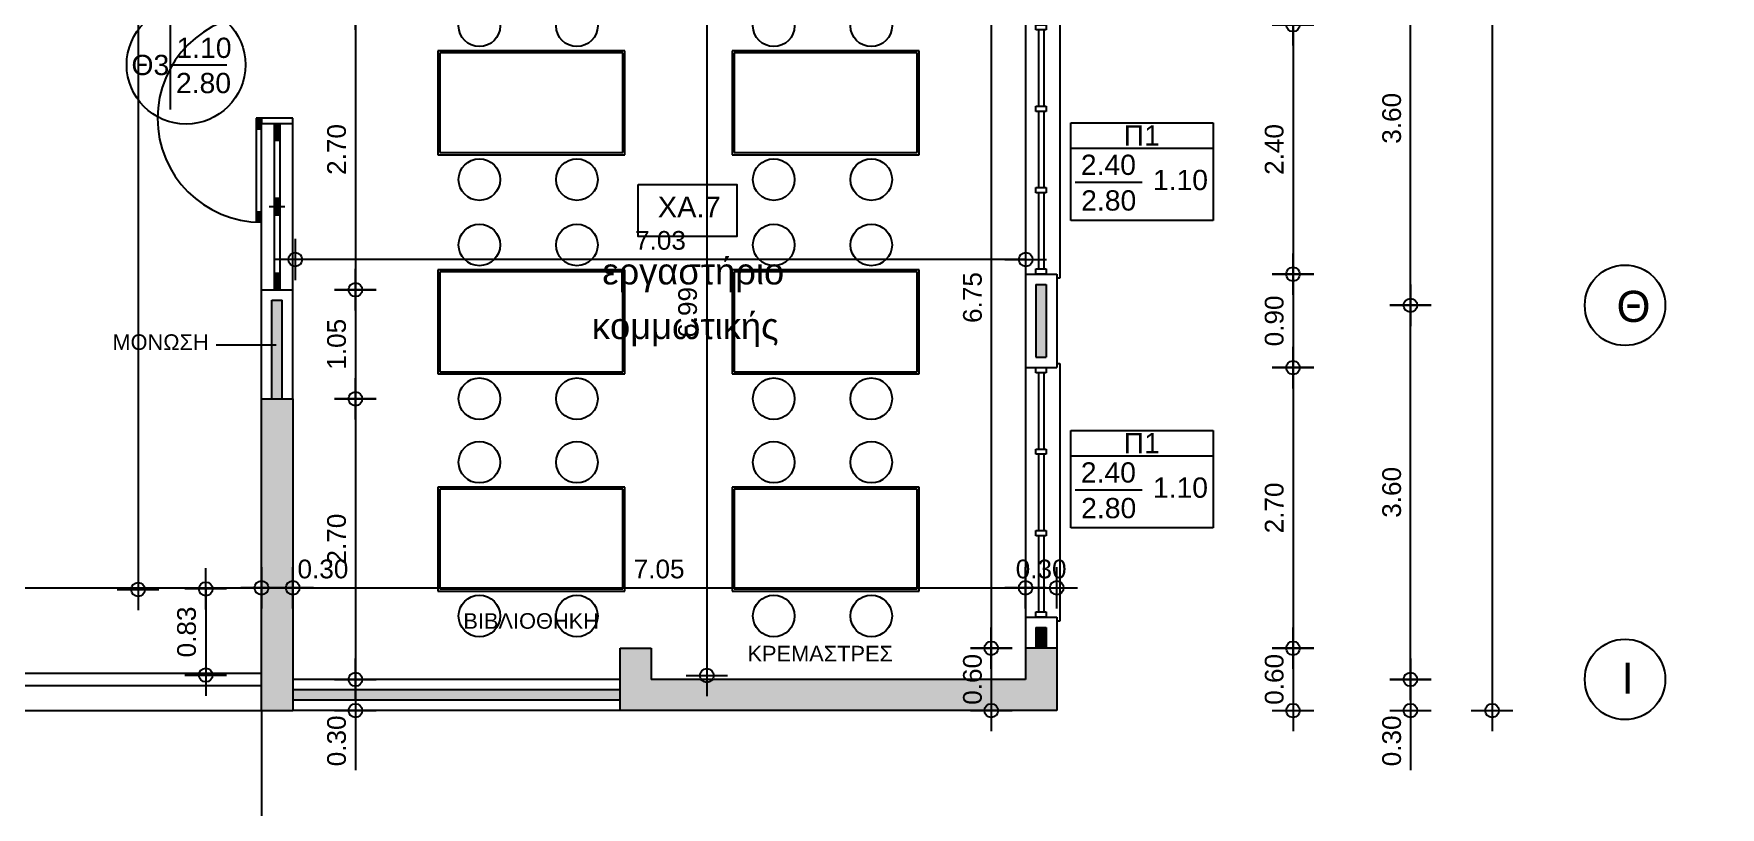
# Model space of a CAD drawing. Header units: metres. Extents: x -11 to 85, y -301 to 135.
# Drawn here: x 37.93 to 54.16, y -128.94 to -121.49 of the extents above; entities that cross this region are included whole.
import ezdxf

# ---------------------------------------------------------------- set-up
doc = ezdxf.new("R2010")
doc.units = ezdxf.units.M
doc.header["$LTSCALE"] = 0.036
doc.header["$PDMODE"] = 2
for name, color, linetype in [('arxitek aorofos', 252, 'Continuous'), ('DIMBLK', 252, 'Continuous'), ('electext', 20, 'Continuous'), ('HLEK_FL001_SYMBOLS', 230, 'Continuous'), ('Parathira', 252, 'Continuous')]:
    doc.layers.add(name, color=color, linetype=linetype)
doc.styles.add('COMU-N', font='arial.ttf')
doc.styles.get("Standard").update_dxf_attribs({"font": 'arial.ttf'})
doc.dimstyles.new('CADWDOT', dxfattribs={"dimscale": 0.1, "dimtxt": 1.8, "dimasz": 0.08, "dimexe": 2, "dimexo": 0, "dimgap": 0.09, "dimtad": 0, "dimrnd": 0.001, "dimzin": 0, "dimdsep": 46, "dimtxsty": 'Standard', "dimblk1": 'ARTDIM', "dimblk2": 'ARTDIM', "dimsah": 1, "dimcen": 0.09, "dimdle": 0.05, "dimse1": 1, "dimse2": 1, "dimadec": 0, "dimazin": 0, "dimtfac": 1, "dimtmove": 0, "dimatfit": 3, "dimldrblk": 'ARTDIM', "dimfxl": 2, "dimtvp": 0.9999, "dimtolj": 1, "dimtzin": 0, "dimarcsym": 0})

# ---------------------------------------------------------------- blocks, each defined once
blk = doc.blocks.new('A$C52D13D70')
at = {"layer": 'Parathira'}
for p, q in [((-0.33, 0.04), (-0.33, -2.44)), ((-0.3, 0.04), (-0.33, 0.04)), ((-0.1, 0), (-0.2, 0)), ((-0.2, 0), (-0.2, -0.05)), ((-0.1, -0.05), (-0.1, 0)), ((0, 0), (0, -2.4)), ((-0.2, -0.05), (-0.1, -0.05)), ((-0.175, -0.05), (-0.175, -0.783)), ((-0.125, -0.05), (-0.125, -0.783)), ((-0.1, -0.783), (-0.2, -0.783)), ((-0.2, -0.783), (-0.2, -0.833)), ((-0.1, -0.833), (-0.1, -0.783)), ((-0.2, -0.833), (-0.1, -0.833)), ((-0.175, -0.833), (-0.175, -1.567)), ((-0.125, -0.833), (-0.125, -1.567)), ((-0.1, -1.567), (-0.2, -1.567)), ((-0.2, -1.567), (-0.2, -1.617)), ((-0.2, -1.617), (-0.1, -1.617)), ((-0.175, -1.617), (-0.175, -2.35)), ((-0.125, -1.617), (-0.125, -2.35)), ((-0.1, -1.617), (-0.1, -1.567)), ((-0.1, -2.35), (-0.2, -2.35)), ((-0.2, -2.35), (-0.2, -2.4)), ((-0.2, -2.4), (-0.1, -2.4)), ((-0.1, -2.4), (-0.1, -2.35)), ((-0.33, -2.44), (-0.3, -2.44))]:
    blk.add_line(p, q, dxfattribs=at)
blk = doc.blocks.new('ARTDIM')
at = {"layer": 'DIMBLK'}
for p, q in [((0, -24.9975), (0, 24.9975)), ((-24.9975, 0), (24.9975, 0))]:
    blk.add_line(p, q, dxfattribs=at)
blk.add_circle((0, 0), 8.25, dxfattribs=at)
blk = doc.blocks.new('*D1058')
at = {"layer": 'arxitek aorofos', "color": 0, "lineweight": -2}
blk.add_line((51.962, -98.615), (51.962, -127.999), dxfattribs=at)
at = {"layer": 'Defpoints', "color": 0, "transparency": 16777216}
for p in [(49.077, -98.607), (49.077, -128.007), (51.962, -128.007)]:
    blk.add_point(p, dxfattribs=at)
at = {"layer": 'arxitek aorofos', "color": 0, "lineweight": -2, "xscale": 0.008, "yscale": 0.008, "zscale": 0.008}
for p, rotation in [((51.962, -98.607), 90), ((51.962, -128.007), 270)]:
    blk.add_blockref('ARTDIM', p, dxfattribs=dict(at, rotation=rotation))
at = {"layer": 'arxitek aorofos', "color": 0, "insert": (51.782, -113.307), "char_height": 0.18, "attachment_point": 5, "rotation": 90}
blk.add_mtext('\\A1;29.40', dxfattribs=at)
blk = doc.blocks.new('*D1059')
at = {"layer": 'arxitek aorofos', "color": 0, "lineweight": -2}
for p, q in [((51.177, -127.715), (51.177, -127.999)), ((51.177, -128.007), (51.177, -128.582))]:
    blk.add_line(p, q, dxfattribs=at)
at = {"layer": 'Defpoints', "color": 0, "transparency": 16777216}
for p in [(49.077, -127.707), (49.077, -128.007), (51.177, -128.007)]:
    blk.add_point(p, dxfattribs=at)
at = {"layer": 'arxitek aorofos', "color": 0, "lineweight": -2, "xscale": 0.008, "yscale": 0.008, "zscale": 0.008}
for p, rotation in [((51.177, -127.707), 90), ((51.177, -128.007), 270)]:
    blk.add_blockref('ARTDIM', p, dxfattribs=dict(at, rotation=rotation))
at = {"layer": 'arxitek aorofos', "color": 0, "insert": (50.997, -128.299), "char_height": 0.18, "attachment_point": 5, "rotation": 90}
blk.add_mtext('\\A1;0.30', dxfattribs=at)
blk = doc.blocks.new('*D1060')
at = {"layer": 'arxitek aorofos', "color": 0, "lineweight": -2}
blk.add_line((51.177, -127.699), (51.177, -124.115), dxfattribs=at)
at = {"layer": 'Defpoints', "color": 0, "transparency": 16777216}
for p in [(51.177, -124.107), (54.157, -124.107), (49.077, -127.707)]:
    blk.add_point(p, dxfattribs=at)
at = {"layer": 'arxitek aorofos', "color": 0, "lineweight": -2, "xscale": 0.008, "yscale": 0.008, "zscale": 0.008}
for p, rotation in [((51.177, -124.107), 90), ((51.177, -127.707), 270)]:
    blk.add_blockref('ARTDIM', p, dxfattribs=dict(at, rotation=rotation))
at = {"layer": 'arxitek aorofos', "color": 0, "insert": (50.997, -125.907), "char_height": 0.18, "attachment_point": 5, "rotation": 90}
blk.add_mtext('\\A1;3.60', dxfattribs=at)
blk = doc.blocks.new('*D1061')
at = {"layer": 'arxitek aorofos', "color": 0, "lineweight": -2}
blk.add_line((51.177, -124.099), (51.177, -120.515), dxfattribs=at)
at = {"layer": 'Defpoints', "color": 0, "transparency": 16777216}
for p in [(51.177, -120.507), (54.157, -120.507), (54.157, -124.107)]:
    blk.add_point(p, dxfattribs=at)
at = {"layer": 'arxitek aorofos', "color": 0, "lineweight": -2, "xscale": 0.008, "yscale": 0.008, "zscale": 0.008}
for p, rotation in [((51.177, -120.507), 90), ((51.177, -124.107), 270)]:
    blk.add_blockref('ARTDIM', p, dxfattribs=dict(at, rotation=rotation))
at = {"layer": 'arxitek aorofos', "color": 0, "insert": (50.997, -122.307), "char_height": 0.18, "attachment_point": 5, "rotation": 90}
blk.add_mtext('\\A1;3.60', dxfattribs=at)
blk = doc.blocks.new('*D1081')
at = {"layer": 'arxitek aorofos', "color": 0, "lineweight": -2}
blk.add_line((50.047, -119.615), (50.047, -121.399), dxfattribs=at)
at = {"layer": 'Defpoints', "color": 0, "transparency": 16777216}
for p in [(49.077, -119.607), (49.077, -121.407), (50.047, -121.407)]:
    blk.add_point(p, dxfattribs=at)
at = {"layer": 'arxitek aorofos', "color": 0, "lineweight": -2, "xscale": 0.008, "yscale": 0.008, "zscale": 0.008}
for p, rotation in [((50.047, -119.607), 90), ((50.047, -121.407), 270)]:
    blk.add_blockref('ARTDIM', p, dxfattribs=dict(at, rotation=rotation))
at = {"layer": 'arxitek aorofos', "color": 0, "insert": (49.867, -120.507), "char_height": 0.18, "attachment_point": 5, "rotation": 90}
blk.add_mtext('\\A1;1.80', dxfattribs=at)
blk = doc.blocks.new('*D1082')
at = {"layer": 'arxitek aorofos', "color": 0, "lineweight": -2}
blk.add_line((50.047, -121.415), (50.047, -123.799), dxfattribs=at)
at = {"layer": 'Defpoints', "color": 0, "transparency": 16777216}
for p in [(49.077, -121.407), (49.077, -123.807), (50.047, -123.807)]:
    blk.add_point(p, dxfattribs=at)
at = {"layer": 'arxitek aorofos', "color": 0, "lineweight": -2, "xscale": 0.008, "yscale": 0.008, "zscale": 0.008}
for p, rotation in [((50.047, -121.407), 90), ((50.047, -123.807), 270)]:
    blk.add_blockref('ARTDIM', p, dxfattribs=dict(at, rotation=rotation))
at = {"layer": 'arxitek aorofos', "color": 0, "insert": (49.867, -122.607), "char_height": 0.18, "attachment_point": 5, "rotation": 90}
blk.add_mtext('\\A1;2.40', dxfattribs=at)
blk = doc.blocks.new('*D1083')
at = {"layer": 'arxitek aorofos', "color": 0, "lineweight": -2}
blk.add_line((50.047, -123.815), (50.047, -124.699), dxfattribs=at)
at = {"layer": 'Defpoints', "color": 0, "transparency": 16777216}
for p in [(49.077, -123.807), (49.077, -124.707), (50.047, -124.707)]:
    blk.add_point(p, dxfattribs=at)
at = {"layer": 'arxitek aorofos', "color": 0, "lineweight": -2, "xscale": 0.008, "yscale": 0.008, "zscale": 0.008}
for p, rotation in [((50.047, -123.807), 90), ((50.047, -124.707), 270)]:
    blk.add_blockref('ARTDIM', p, dxfattribs=dict(at, rotation=rotation))
at = {"layer": 'arxitek aorofos', "color": 0, "insert": (49.867, -124.257), "char_height": 0.18, "attachment_point": 5, "rotation": 90}
blk.add_mtext('\\A1;0.90', dxfattribs=at)
blk = doc.blocks.new('*D1084')
at = {"layer": 'arxitek aorofos', "color": 0, "lineweight": -2}
blk.add_line((50.047, -124.715), (50.047, -127.399), dxfattribs=at)
at = {"layer": 'Defpoints', "color": 0, "transparency": 16777216}
for p in [(49.077, -124.707), (49.077, -127.407), (50.047, -127.407)]:
    blk.add_point(p, dxfattribs=at)
at = {"layer": 'arxitek aorofos', "color": 0, "lineweight": -2, "xscale": 0.008, "yscale": 0.008, "zscale": 0.008}
for p, rotation in [((50.047, -124.707), 90), ((50.047, -127.407), 270)]:
    blk.add_blockref('ARTDIM', p, dxfattribs=dict(at, rotation=rotation))
at = {"layer": 'arxitek aorofos', "color": 0, "insert": (49.867, -126.057), "char_height": 0.18, "attachment_point": 5, "rotation": 90}
blk.add_mtext('\\A1;2.70', dxfattribs=at)
blk = doc.blocks.new('*D1085')
at = {"layer": 'arxitek aorofos', "color": 0, "lineweight": -2}
blk.add_line((50.047, -127.415), (50.047, -127.999), dxfattribs=at)
at = {"layer": 'Defpoints', "color": 0, "transparency": 16777216}
for p in [(49.077, -127.407), (49.077, -128.007), (50.047, -128.007)]:
    blk.add_point(p, dxfattribs=at)
at = {"layer": 'arxitek aorofos', "color": 0, "lineweight": -2, "xscale": 0.008, "yscale": 0.008, "zscale": 0.008}
for p, rotation in [((50.047, -127.407), 90), ((50.047, -128.007), 270)]:
    blk.add_blockref('ARTDIM', p, dxfattribs=dict(at, rotation=rotation))
at = {"layer": 'arxitek aorofos', "color": 0, "insert": (49.867, -127.707), "char_height": 0.18, "attachment_point": 5, "rotation": 90}
blk.add_mtext('\\A1;0.60', dxfattribs=at)
blk = doc.blocks.new('*D1109')
at = {"layer": 'arxitek aorofos', "color": 0, "lineweight": -2}
blk.add_line((22.432, -126.826), (40.116, -126.826), dxfattribs=at)
at = {"layer": 'Defpoints', "color": 0, "transparency": 16777216}
for p in [(22.424, -126.826), (40.124, -126.826), (40.124, -126.826)]:
    blk.add_point(p, dxfattribs=at)
at = {"layer": 'arxitek aorofos', "color": 0, "lineweight": -2, "xscale": 0.008, "yscale": 0.008, "zscale": 0.008, "rotation": 180}
blk.add_blockref('ARTDIM', (22.424, -126.826), dxfattribs=at)
at = {"layer": 'arxitek aorofos', "color": 0, "lineweight": -2, "xscale": 0.008, "yscale": 0.008, "zscale": 0.008}
blk.add_blockref('ARTDIM', (40.124, -126.826), dxfattribs=at)
at = {"layer": 'arxitek aorofos', "color": 0, "insert": (31.274, -126.646), "char_height": 0.18, "attachment_point": 5}
blk.add_mtext('\\A1;17.70', dxfattribs=at)
blk = doc.blocks.new('*D1110')
at = {"layer": 'arxitek aorofos', "color": 0, "lineweight": -2}
for p, q in [((40.132, -126.826), (40.416, -126.826)), ((40.424, -126.826), (40.998, -126.826))]:
    blk.add_line(p, q, dxfattribs=at)
at = {"layer": 'Defpoints', "color": 0, "transparency": 16777216}
for p in [(40.124, -125.007), (40.424, -125.007), (40.424, -126.826)]:
    blk.add_point(p, dxfattribs=at)
at = {"layer": 'arxitek aorofos', "color": 0, "lineweight": -2, "xscale": 0.008, "yscale": 0.008, "zscale": 0.008, "rotation": 180}
blk.add_blockref('ARTDIM', (40.124, -126.826), dxfattribs=at)
at = {"layer": 'arxitek aorofos', "color": 0, "lineweight": -2, "xscale": 0.008, "yscale": 0.008, "zscale": 0.008}
blk.add_blockref('ARTDIM', (40.424, -126.826), dxfattribs=at)
at = {"layer": 'arxitek aorofos', "color": 0, "insert": (40.715, -126.646), "char_height": 0.18, "attachment_point": 5}
blk.add_mtext('\\A1;0.30', dxfattribs=at)
blk = doc.blocks.new('*D1111')
at = {"layer": 'arxitek aorofos', "color": 0, "lineweight": -2}
blk.add_line((40.432, -126.826), (47.466, -126.826), dxfattribs=at)
at = {"layer": 'Defpoints', "color": 0, "transparency": 16777216}
for p in [(47.474, -126.826), (40.424, -127.707), (47.474, -127.707)]:
    blk.add_point(p, dxfattribs=at)
at = {"layer": 'arxitek aorofos', "color": 0, "lineweight": -2, "xscale": 0.008, "yscale": 0.008, "zscale": 0.008, "rotation": 180}
blk.add_blockref('ARTDIM', (40.424, -126.826), dxfattribs=at)
at = {"layer": 'arxitek aorofos', "color": 0, "lineweight": -2, "xscale": 0.008, "yscale": 0.008, "zscale": 0.008}
blk.add_blockref('ARTDIM', (47.474, -126.826), dxfattribs=at)
at = {"layer": 'arxitek aorofos', "color": 0, "insert": (43.949, -126.646), "char_height": 0.18, "attachment_point": 5}
blk.add_mtext('\\A1;7.05', dxfattribs=at)
blk = doc.blocks.new('*D1112')
at = {"layer": 'arxitek aorofos', "color": 0, "lineweight": -2}
blk.add_line((47.482, -126.826), (47.766, -126.826), dxfattribs=at)
at = {"layer": 'Defpoints', "color": 0, "transparency": 16777216}
for p in [(47.774, -126.826), (47.474, -127.707), (47.774, -127.707)]:
    blk.add_point(p, dxfattribs=at)
at = {"layer": 'arxitek aorofos', "color": 0, "lineweight": -2, "xscale": 0.008, "yscale": 0.008, "zscale": 0.008, "rotation": 180}
blk.add_blockref('ARTDIM', (47.474, -126.826), dxfattribs=at)
at = {"layer": 'arxitek aorofos', "color": 0, "lineweight": -2, "xscale": 0.008, "yscale": 0.008, "zscale": 0.008}
blk.add_blockref('ARTDIM', (47.774, -126.826), dxfattribs=at)
at = {"layer": 'arxitek aorofos', "color": 0, "insert": (47.624, -126.646), "char_height": 0.18, "attachment_point": 5}
blk.add_mtext('\\A1;0.30', dxfattribs=at)
blk = doc.blocks.new('*D1132')
at = {"layer": 'arxitek aorofos', "color": 0, "lineweight": -2}
blk.add_line((47.144, -120.665), (47.144, -127.399), dxfattribs=at)
at = {"layer": 'Defpoints', "color": 0, "transparency": 16777216}
for p in [(47.486, -120.657), (47.144, -127.407), (47.486, -127.407)]:
    blk.add_point(p, dxfattribs=at)
at = {"layer": 'arxitek aorofos', "color": 0, "lineweight": -2, "xscale": 0.008, "yscale": 0.008, "zscale": 0.008}
for p, rotation in [((47.144, -120.657), 90), ((47.144, -127.407), 270)]:
    blk.add_blockref('ARTDIM', p, dxfattribs=dict(at, rotation=rotation))
at = {"layer": 'arxitek aorofos', "color": 0, "insert": (46.964, -124.032), "char_height": 0.18, "attachment_point": 5, "rotation": 90}
blk.add_mtext('\\A1;6.75', dxfattribs=at)
blk = doc.blocks.new('*D1133')
at = {"layer": 'arxitek aorofos', "color": 0, "lineweight": -2}
blk.add_line((47.144, -127.415), (47.144, -127.999), dxfattribs=at)
at = {"layer": 'Defpoints', "color": 0, "transparency": 16777216}
for p in [(47.486, -127.407), (47.144, -128.007), (47.486, -128.007)]:
    blk.add_point(p, dxfattribs=at)
at = {"layer": 'arxitek aorofos', "color": 0, "lineweight": -2, "xscale": 0.008, "yscale": 0.008, "zscale": 0.008}
for p, rotation in [((47.144, -127.407), 90), ((47.144, -128.007), 270)]:
    blk.add_blockref('ARTDIM', p, dxfattribs=dict(at, rotation=rotation))
at = {"layer": 'arxitek aorofos', "color": 0, "insert": (46.964, -127.707), "char_height": 0.18, "attachment_point": 5, "rotation": 90}
blk.add_mtext('\\A1;0.60', dxfattribs=at)
blk = doc.blocks.new('*D1170')
at = {"layer": 'arxitek aorofos', "color": 0, "lineweight": -2}
blk.add_line((41.027, -121.265), (41.027, -123.949), dxfattribs=at)
at = {"layer": 'Defpoints', "color": 0, "transparency": 16777216}
for p in [(39.331, -121.257), (39.331, -123.957), (41.027, -123.957)]:
    blk.add_point(p, dxfattribs=at)
at = {"layer": 'arxitek aorofos', "color": 0, "lineweight": -2, "xscale": 0.008, "yscale": 0.008, "zscale": 0.008}
for p, rotation in [((41.027, -121.257), 90), ((41.027, -123.957), 270)]:
    blk.add_blockref('ARTDIM', p, dxfattribs=dict(at, rotation=rotation))
at = {"layer": 'arxitek aorofos', "color": 0, "insert": (40.847, -122.607), "char_height": 0.18, "attachment_point": 5, "rotation": 90}
blk.add_mtext('\\A1;2.70', dxfattribs=at)
blk = doc.blocks.new('*D1171')
at = {"layer": 'arxitek aorofos', "color": 0, "lineweight": -2}
blk.add_line((41.027, -123.965), (41.027, -124.999), dxfattribs=at)
at = {"layer": 'Defpoints', "color": 0, "transparency": 16777216}
for p in [(39.331, -123.957), (39.331, -125.007), (41.027, -125.007)]:
    blk.add_point(p, dxfattribs=at)
at = {"layer": 'arxitek aorofos', "color": 0, "lineweight": -2, "xscale": 0.008, "yscale": 0.008, "zscale": 0.008}
for p, rotation in [((41.027, -123.957), 90), ((41.027, -125.007), 270)]:
    blk.add_blockref('ARTDIM', p, dxfattribs=dict(at, rotation=rotation))
at = {"layer": 'arxitek aorofos', "color": 0, "insert": (40.847, -124.482), "char_height": 0.18, "attachment_point": 5, "rotation": 90}
blk.add_mtext('\\A1;1.05', dxfattribs=at)
blk = doc.blocks.new('*D1172')
at = {"layer": 'arxitek aorofos', "color": 0, "lineweight": -2}
blk.add_line((41.027, -125.015), (41.027, -127.699), dxfattribs=at)
at = {"layer": 'Defpoints', "color": 0, "transparency": 16777216}
for p in [(39.331, -125.007), (39.331, -127.707), (41.027, -127.707)]:
    blk.add_point(p, dxfattribs=at)
at = {"layer": 'arxitek aorofos', "color": 0, "lineweight": -2, "xscale": 0.008, "yscale": 0.008, "zscale": 0.008}
for p, rotation in [((41.027, -125.007), 90), ((41.027, -127.707), 270)]:
    blk.add_blockref('ARTDIM', p, dxfattribs=dict(at, rotation=rotation))
at = {"layer": 'arxitek aorofos', "color": 0, "insert": (40.847, -126.357), "char_height": 0.18, "attachment_point": 5, "rotation": 90}
blk.add_mtext('\\A1;2.70', dxfattribs=at)
blk = doc.blocks.new('*D1173')
at = {"layer": 'arxitek aorofos', "color": 0, "lineweight": -2}
for p, q in [((41.027, -127.715), (41.027, -127.999)), ((41.027, -128.007), (41.027, -128.582))]:
    blk.add_line(p, q, dxfattribs=at)
at = {"layer": 'Defpoints', "color": 0, "transparency": 16777216}
for p in [(39.331, -127.707), (39.331, -128.007), (41.027, -128.007)]:
    blk.add_point(p, dxfattribs=at)
at = {"layer": 'arxitek aorofos', "color": 0, "lineweight": -2, "xscale": 0.008, "yscale": 0.008, "zscale": 0.008}
for p, rotation in [((41.027, -127.707), 90), ((41.027, -128.007), 270)]:
    blk.add_blockref('ARTDIM', p, dxfattribs=dict(at, rotation=rotation))
at = {"layer": 'arxitek aorofos', "color": 0, "insert": (40.847, -128.299), "char_height": 0.18, "attachment_point": 5, "rotation": 90}
blk.add_mtext('\\A1;0.30', dxfattribs=at)
blk = doc.blocks.new('*D1184')
at = {"layer": 'arxitek aorofos', "color": 0, "lineweight": -2}
blk.add_line((40.132, -131.38), (47.766, -131.38), dxfattribs=at)
at = {"layer": 'Defpoints', "color": 0, "transparency": 16777216}
for p in [(40.124, -128.007), (47.774, -128.007), (47.774, -131.38)]:
    blk.add_point(p, dxfattribs=at)
at = {"layer": 'arxitek aorofos', "color": 0, "lineweight": -2, "xscale": 0.008, "yscale": 0.008, "zscale": 0.008, "rotation": 180}
blk.add_blockref('ARTDIM', (40.124, -131.38), dxfattribs=at)
at = {"layer": 'arxitek aorofos', "color": 0, "lineweight": -2, "xscale": 0.008, "yscale": 0.008, "zscale": 0.008}
blk.add_blockref('ARTDIM', (47.774, -131.38), dxfattribs=at)
at = {"layer": 'arxitek aorofos', "color": 0, "insert": (43.949, -131.2), "char_height": 0.18, "attachment_point": 5}
blk.add_mtext('\\A1;7.65', dxfattribs=at)
blk = doc.blocks.new('thranio erga 1')
at = {"layer": 'arxitek aorofos'}
for p, q in [((-7.081, 47.261), (-8.081, 47.261)), ((-8.081, 47.261), (-8.081, 45.461)), ((-7.101, 47.241), (-8.061, 47.241)), ((-8.061, 47.241), (-8.061, 45.481)), ((-7.101, 45.481), (-7.101, 47.241)), ((-7.081, 45.461), (-7.081, 47.261)), ((-8.081, 45.461), (-7.081, 45.461)), ((-8.061, 45.481), (-7.101, 45.481))]:
    blk.add_line(p, q, dxfattribs=at)
for centre in [(-8.321, 46.799), (-6.841, 46.799), (-8.321, 45.861), (-6.841, 45.861)]:
    blk.add_circle(centre, 0.2, dxfattribs=at)
blk = doc.blocks.new('*D1895')
at = {"layer": 'Defpoints', "color": 0, "transparency": 16777216}
for p in [(43.994, -120.68), (43.994, -127.67), (44.408, -127.67)]:
    blk.add_point(p, dxfattribs=at)
at = {"layer": 'HLEK_FL001_SYMBOLS', "color": 0, "lineweight": -2, "transparency": 16777216}
blk.add_line((44.408, -120.688), (44.408, -127.662), dxfattribs=at)
at = {"layer": 'HLEK_FL001_SYMBOLS', "color": 0, "lineweight": -2, "transparency": 16777216, "xscale": 0.008, "yscale": 0.008, "zscale": 0.008}
for p, rotation in [((44.408, -120.68), 90), ((44.408, -127.67), 270)]:
    blk.add_blockref('ARTDIM', p, dxfattribs=dict(at, rotation=rotation))
at = {"layer": 'HLEK_FL001_SYMBOLS', "color": 0, "transparency": 16777216, "insert": (44.224, -124.175), "char_height": 0.18, "attachment_point": 5, "rotation": 90}
blk.add_mtext('\\A1;6.99', dxfattribs=at)
blk = doc.blocks.new('*D1896')
at = {"layer": 'Defpoints', "color": 0, "transparency": 16777216}
for p in [(40.449, -122.872), (47.476, -122.872), (40.449, -123.666)]:
    blk.add_point(p, dxfattribs=at)
at = {"layer": 'HLEK_FL001_SYMBOLS', "color": 0, "lineweight": -2, "transparency": 16777216}
blk.add_line((47.468, -123.666), (40.457, -123.666), dxfattribs=at)
at = {"layer": 'HLEK_FL001_SYMBOLS', "color": 0, "lineweight": -2, "transparency": 16777216, "xscale": 0.008, "yscale": 0.008, "zscale": 0.008, "rotation": 180}
blk.add_blockref('ARTDIM', (40.449, -123.666), dxfattribs=at)
at = {"layer": 'HLEK_FL001_SYMBOLS', "color": 0, "lineweight": -2, "transparency": 16777216, "xscale": 0.008, "yscale": 0.008, "zscale": 0.008}
blk.add_blockref('ARTDIM', (47.476, -123.666), dxfattribs=at)
at = {"layer": 'HLEK_FL001_SYMBOLS', "color": 0, "transparency": 16777216, "insert": (43.962, -123.483), "char_height": 0.18, "attachment_point": 5}
blk.add_mtext('\\A1;7.03', dxfattribs=at)
blk = doc.blocks.new('*D1898')
at = {"layer": 'Defpoints', "color": 0, "transparency": 16777216}
for p in [(38.378, -106.429), (38.378, -126.842), (38.937, -126.842)]:
    blk.add_point(p, dxfattribs=at)
at = {"layer": 'HLEK_FL001_SYMBOLS', "color": 0, "lineweight": -2, "transparency": 16777216}
blk.add_line((38.937, -106.437), (38.937, -126.834), dxfattribs=at)
at = {"layer": 'HLEK_FL001_SYMBOLS', "color": 0, "lineweight": -2, "transparency": 16777216, "xscale": 0.008, "yscale": 0.008, "zscale": 0.008}
for p, rotation in [((38.937, -106.429), 90), ((38.937, -126.842), 270)]:
    blk.add_blockref('ARTDIM', p, dxfattribs=dict(at, rotation=rotation))
at = {"layer": 'HLEK_FL001_SYMBOLS', "color": 0, "transparency": 16777216, "insert": (38.753, -116.636), "char_height": 0.18, "attachment_point": 5, "rotation": 90}
blk.add_mtext('\\A1;20.41', dxfattribs=at)
blk = doc.blocks.new('*D1899')
at = {"layer": 'Defpoints', "color": 0, "transparency": 16777216}
for p in [(38.896, -126.836), (38.896, -127.666), (39.588, -127.666)]:
    blk.add_point(p, dxfattribs=at)
at = {"layer": 'HLEK_FL001_SYMBOLS', "color": 0, "lineweight": -2, "transparency": 16777216}
blk.add_line((39.588, -126.844), (39.588, -127.658), dxfattribs=at)
at = {"layer": 'HLEK_FL001_SYMBOLS', "color": 0, "lineweight": -2, "transparency": 16777216, "xscale": 0.008, "yscale": 0.008, "zscale": 0.008}
for p, rotation in [((39.588, -126.836), 90), ((39.588, -127.666), 270)]:
    blk.add_blockref('ARTDIM', p, dxfattribs=dict(at, rotation=rotation))
at = {"layer": 'HLEK_FL001_SYMBOLS', "color": 0, "transparency": 16777216, "insert": (39.404, -127.251), "char_height": 0.18, "attachment_point": 5, "rotation": 90}
blk.add_mtext('\\A1;0.83', dxfattribs=at)
blk = doc.blocks.new('*D1901')
at = {"layer": 'Defpoints', "color": 0, "transparency": 16777216}
for p in [(22.474, -125.823), (40.084, -125.823), (40.084, -130.756)]:
    blk.add_point(p, dxfattribs=at)
at = {"layer": 'HLEK_FL001_SYMBOLS', "color": 0, "lineweight": -2, "transparency": 16777216}
blk.add_line((22.482, -130.756), (40.076, -130.756), dxfattribs=at)
at = {"layer": 'HLEK_FL001_SYMBOLS', "color": 0, "lineweight": -2, "transparency": 16777216, "xscale": 0.008, "yscale": 0.008, "zscale": 0.008, "rotation": 180}
blk.add_blockref('ARTDIM', (22.474, -130.756), dxfattribs=at)
at = {"layer": 'HLEK_FL001_SYMBOLS', "color": 0, "lineweight": -2, "transparency": 16777216, "xscale": 0.008, "yscale": 0.008, "zscale": 0.008}
blk.add_blockref('ARTDIM', (40.084, -130.756), dxfattribs=at)
at = {"layer": 'HLEK_FL001_SYMBOLS', "color": 0, "transparency": 16777216, "insert": (31.279, -130.572), "char_height": 0.18, "attachment_point": 5}
blk.add_mtext('\\A1;17.61', dxfattribs=at)

msp = doc.modelspace()

# ---------------------------------------------------------------- hatches: boundary and pattern name
at = {"layer": 'arxitek aorofos'}
for points in [[(47.674, -123.907), (47.574, -123.907), (47.574, -124.607), (47.674, -124.607)], [(40.324, -124.057), (40.224, -124.057), (40.224, -125.007), (40.324, -125.007)], [(40.124, -128.007), (40.424, -128.007), (40.424, -125.007), (40.124, -125.007)], [(47.674, -127.207), (47.574, -127.207), (47.574, -127.407), (47.674, -127.407)], [(47.774, -128.007), (47.774, -127.407), (47.474, -127.407), (47.474, -127.707), (43.874, -127.707), (43.874, -127.407), (43.574, -127.407), (43.574, -128.007)], [(43.574, -127.907), (43.574, -127.807), (40.424, -127.807), (40.424, -127.907)]]:
    msp.add_hatch(color=256, dxfattribs=at).paths.add_polyline_path(points)

# ---------------------------------------------------------------- linework, layer by layer
for p, q in [((39.245, -121.363), (39.245, -122.221)), ((39.245, -121.792), (39.791, -121.792)), ((40.074, -122.307), (40.074, -123.306)), ((40.124, -122.307), (40.074, -122.307)), ((40.084, -122.307), (40.084, -122.407)), ((40.094, -122.307), (40.094, -122.407)), ((40.094, -122.317), (40.124, -122.317)), ((40.104, -122.307), (40.104, -122.407)), ((40.114, -122.307), (40.114, -122.407)), ((40.124, -123.957), (40.124, -122.307)), ((40.124, -122.307), (40.124, -122.357)), ((40.424, -122.307), (40.124, -122.307)), ((40.424, -122.357), (40.424, -122.307)), ((40.074, -122.407), (40.124, -122.407)), ((40.124, -122.357), (40.424, -122.357)), ((40.124, -122.357), (40.424, -122.357)), ((40.124, -122.357), (40.424, -122.357)), ((40.249, -123.957), (40.249, -122.357)), ((40.249, -122.357), (40.299, -122.357)), ((40.259, -122.517), (40.259, -122.357)), ((40.269, -122.517), (40.269, -122.357)), ((40.279, -122.517), (40.279, -122.357)), ((40.289, -122.517), (40.289, -122.357)), ((40.299, -122.357), (40.299, -123.957)), ((40.424, -123.957), (40.424, -122.357)), ((47.911, -123.289), (47.911, -122.351)), ((47.911, -122.351), (49.278, -122.351)), ((49.278, -122.351), (49.278, -123.289)), ((40.249, -122.517), (40.299, -122.517)), ((49.278, -122.597), (47.911, -122.597)), ((47.95, -122.922), (48.595, -122.922)), ((40.249, -123.077), (40.299, -123.077)), ((40.259, -123.237), (40.259, -123.077)), ((40.269, -123.237), (40.269, -123.077)), ((40.279, -123.237), (40.279, -123.077)), ((40.289, -123.237), (40.289, -123.077)), ((40.074, -123.207), (40.124, -123.207)), ((40.084, -123.207), (40.084, -123.307)), ((40.094, -123.207), (40.094, -123.307)), ((40.104, -123.207), (40.104, -123.307)), ((40.114, -123.207), (40.114, -123.307)), ((40.199, -123.157), (40.349, -123.157)), ((40.249, -123.237), (40.299, -123.237)), ((49.278, -123.289), (47.911, -123.289)), ((40.249, -123.797), (40.299, -123.797)), ((40.259, -123.957), (40.259, -123.797)), ((40.269, -123.957), (40.269, -123.797)), ((40.279, -123.957), (40.279, -123.797)), ((40.289, -123.957), (40.289, -123.797)), ((47.474, -123.807), (47.474, -124.707)), ((47.474, -123.807), (47.774, -123.807)), ((47.574, -123.907), (47.674, -123.907)), ((47.574, -123.907), (47.574, -124.607)), ((47.674, -123.907), (47.674, -124.607)), ((47.774, -123.807), (47.774, -124.707)), ((40.124, -125.007), (40.124, -123.957)), ((40.124, -123.957), (40.424, -123.957)), ((40.224, -124.057), (40.324, -124.057)), ((40.224, -125.007), (40.224, -124.057)), ((40.324, -125.007), (40.324, -124.057)), ((40.424, -125.007), (40.424, -123.957)), ((40.266, -124.49), (39.688, -124.49)), ((47.474, -124.707), (47.774, -124.707)), ((47.574, -124.607), (47.674, -124.607)), ((40.124, -125.007), (40.424, -125.007)), ((40.124, -128.007), (40.124, -125.007)), ((40.424, -125.007), (40.424, -128.007)), ((47.911, -126.25), (47.911, -125.312)), ((47.911, -125.312), (49.278, -125.312)), ((49.278, -125.312), (49.278, -126.25)), ((49.278, -125.558), (47.911, -125.558)), ((47.95, -125.883), (48.595, -125.883)), ((49.278, -126.25), (47.911, -126.25)), ((47.474, -127.107), (47.774, -127.107)), ((47.474, -127.107), (47.474, -127.407)), ((47.774, -127.107), (47.774, -127.407)), ((47.574, -127.207), (47.674, -127.207)), ((47.574, -127.207), (47.574, -127.407)), ((47.674, -127.207), (47.674, -127.407)), ((43.574, -128.007), (43.574, -127.407)), ((43.574, -127.407), (43.874, -127.407)), ((43.874, -127.407), (43.874, -127.707)), ((47.774, -127.407), (47.474, -127.407)), ((47.474, -127.407), (47.474, -127.707)), ((47.774, -127.407), (47.774, -128.007)), ((36.974, -127.647), (40.124, -127.647)), ((36.974, -127.767), (40.124, -127.767)), ((43.574, -127.707), (40.424, -127.707)), ((43.574, -127.807), (40.424, -127.807)), ((47.474, -127.707), (43.874, -127.707)), ((36.974, -128.007), (40.124, -128.007)), ((40.124, -128.007), (40.424, -128.007)), ((40.124, -128.007), (40.124, -129.807)), ((43.574, -127.907), (40.424, -127.907)), ((43.574, -128.007), (40.424, -128.007)), ((47.774, -128.007), (43.574, -128.007))]:
    msp.add_line(p, q, dxfattribs=at)
for centre, radius in [((39.398, -121.792), 0.571), ((53.241, -124.107), 0.387), ((53.241, -127.707), 0.387)]:
    msp.add_circle(centre, radius, dxfattribs=at)
msp.add_arc((40.124, -122.307), 1, 90, 270, dxfattribs=at)
at = {"layer": 'electext'}
msp.add_lwpolyline([(43.749, -122.945), (44.698, -122.945), (44.698, -123.446), (43.749, -123.446)], close=True, dxfattribs=at)

# ---------------------------------------------------------------- block references
at = {"layer": 'arxitek aorofos', "rotation": 270}
for p in [(-3.641, -129.738), (-0.809, -129.738), (-3.641, -131.847), (-0.809, -131.847), (-3.641, -133.938), (-0.809, -133.938)]:
    msp.add_blockref('thranio erga 1', p, dxfattribs=at)
at = {"layer": 'arxitek aorofos', "xscale": -1}
for p in [(47.474, -121.407), (47.474, -124.707)]:
    msp.add_blockref('A$C52D13D70', p, dxfattribs=at)

# ---------------------------------------------------------------- texts
at = {"layer": 'arxitek aorofos', "style": 'COMU-N'}
for s, height, p in [('1.10', 0.195, (39.306, -121.726)), ('Θ3', 0.195, (38.873, -121.891)), ('2.80', 0.195, (39.301, -122.065)), ('Π1', 0.195, (48.418, -122.569)), ('2.40', 0.195, (48.006, -122.852)), ('1.10', 0.195, (48.699, -122.998)), ('2.80', 0.195, (48.009, -123.195)), ('εργαστήριο', 0.25, (43.403, -123.906)), ('Θ', 0.3, (53.16, -124.267)), ('κομμωτικής', 0.25, (43.302, -124.432)), ('ΜΟΝΩΣΗ', 0.15, (38.69, -124.536)), ('Π1', 0.195, (48.418, -125.53)), ('2.40', 0.195, (48.006, -125.813)), ('1.10', 0.195, (48.699, -125.959)), ('2.80', 0.195, (48.009, -126.156)), ('Ι', 0.3, (53.208, -127.846))]:
    msp.add_text(s, height=height, dxfattribs=at).set_placement(p)
at = {"layer": 'arxitek aorofos', "linetype": 'Continuous'}
for s, p in [('ΒΙΒΛΙΟΘΗΚΗ', (42.066, -127.22)), ('ΚΡΕΜΑΣΤΡΕΣ', (44.799, -127.534))]:
    msp.add_text(s, height=0.15, dxfattribs=at).set_placement(p)
at = {"layer": 'electext', "style": 'COMU-N'}
msp.add_text('XA.7', height=0.2, dxfattribs=at).set_placement((43.936, -123.261))

# ---------------------------------------------------------------- dimensions: what is measured, and where the dimension line sits
at = {"layer": 'arxitek aorofos'}
for base, p1, p2, picture, middle in [((51.962, -128.007), (49.077, -98.607), (49.077, -128.007), '*D1058', (51.782, -113.307)), ((50.047, -121.407), (49.077, -119.607), (49.077, -121.407), '*D1081', (49.867, -120.507)), ((51.177, -120.507), (54.157, -124.107), (54.157, -120.507), '*D1061', (50.997, -122.307)), ((47.144, -127.407), (47.486, -120.657), (47.486, -127.407), '*D1132', (46.964, -124.032)), ((41.027, -123.957), (39.331, -121.257), (39.331, -123.957), '*D1170', (40.847, -122.607)), ((50.047, -123.807), (49.077, -121.407), (49.077, -123.807), '*D1082', (49.867, -122.607)), ((50.047, -124.707), (49.077, -123.807), (49.077, -124.707), '*D1083', (49.867, -124.257)), ((41.027, -125.007), (39.331, -123.957), (39.331, -125.007), '*D1171', (40.847, -124.482)), ((51.177, -124.107), (49.077, -127.707), (54.157, -124.107), '*D1060', (50.997, -125.907)), ((50.047, -127.407), (49.077, -124.707), (49.077, -127.407), '*D1084', (49.867, -126.057)), ((41.027, -127.707), (39.331, -125.007), (39.331, -127.707), '*D1172', (40.847, -126.357)), ((47.144, -128.007), (47.486, -127.407), (47.486, -128.007), '*D1133', (46.964, -127.707)), ((50.047, -128.007), (49.077, -127.407), (49.077, -128.007), '*D1085', (49.867, -127.707)), ((41.027, -128.007), (39.331, -127.707), (39.331, -128.007), '*D1173', (40.847, -128.299)), ((51.177, -128.007), (49.077, -127.707), (49.077, -128.007), '*D1059', (50.997, -128.299))]:
    dim = msp.add_linear_dim(base=base, p1=p1, p2=p2, angle=90, dimstyle='CADWDOT', dxfattribs=at)
    dim.commit()
    dim.dimension.update_dxf_attribs({"geometry": picture, "text_midpoint": middle})
for base, p1, p2, picture, middle in [((40.424, -126.826), (40.124, -125.007), (40.424, -125.007), '*D1110', (40.715, -126.646)), ((40.124, -126.826), (22.424, -126.826), (40.124, -126.826), '*D1109', (31.274, -126.646)), ((47.474, -126.826), (40.424, -127.707), (47.474, -127.707), '*D1111', (43.949, -126.646))]:
    dim = msp.add_linear_dim(base=base, p1=p1, p2=p2, dimstyle='CADWDOT', dxfattribs=at)
    dim.commit()
    dim.dimension.update_dxf_attribs({"geometry": picture, "text_midpoint": middle})
dim = msp.add_linear_dim(base=(47.774, -126.826), p1=(47.474, -127.707), p2=(47.774, -127.707), dimstyle='CADWDOT', dxfattribs=at)
dim.commit()
dim.dimension.update_dxf_attribs({"geometry": '*D1112', "text_midpoint": (47.624, -126.826), "dimtype": 160})
dim = msp.add_aligned_dim(p1=(40.124, -128.007), p2=(47.774, -128.007), distance=-3.373, dimstyle='CADWDOT', dxfattribs=at)
dim.commit()
dim.dimension.update_dxf_attribs({"geometry": '*D1184', "text_midpoint": (43.949, -131.2)})
at = {"layer": 'HLEK_FL001_SYMBOLS'}
for base, p1, p2, picture, middle in [((38.937, -126.842), (38.378, -106.429), (38.378, -126.842), '*D1898', (38.753, -116.636)), ((44.408, -127.67), (43.994, -120.68), (43.994, -127.67), '*D1895', (44.224, -124.175)), ((39.588, -127.666), (38.896, -126.836), (38.896, -127.666), '*D1899', (39.404, -127.251))]:
    dim = msp.add_linear_dim(base=base, p1=p1, p2=p2, angle=90, dimstyle='CADWDOT', override={"dimfxl": 0.18}, dxfattribs=at)
    dim.commit()
    dim.dimension.update_dxf_attribs({"geometry": picture, "text_midpoint": middle})
for base, p1, p2, picture, middle in [((40.449, -123.666), (47.476, -122.872), (40.449, -122.872), '*D1896', (43.962, -123.483)), ((40.084, -130.756), (22.474, -125.823), (40.084, -125.823), '*D1901', (31.279, -130.572))]:
    dim = msp.add_linear_dim(base=base, p1=p1, p2=p2, dimstyle='CADWDOT', override={"dimfxl": 0.18}, dxfattribs=at)
    dim.commit()
    dim.dimension.update_dxf_attribs({"geometry": picture, "text_midpoint": middle})

doc.saveas('drawing.dxf')
